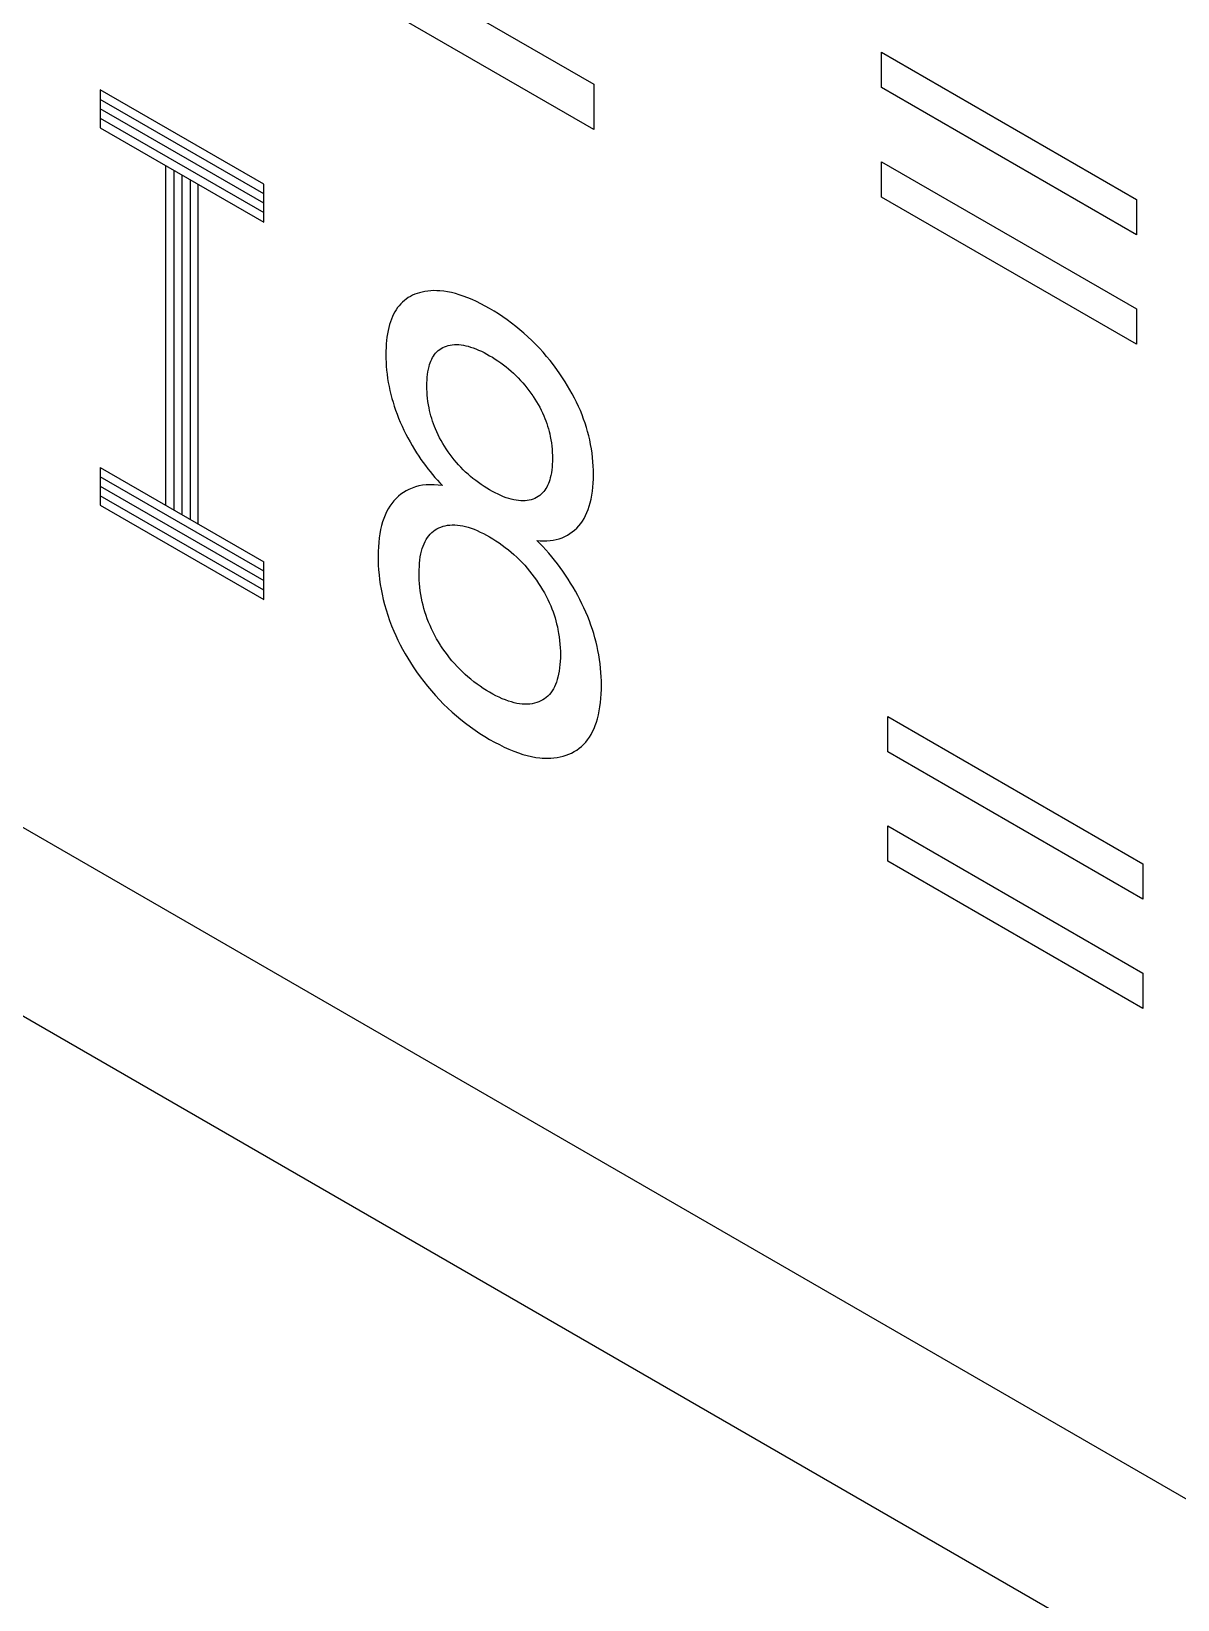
# Model space of a CAD drawing. Extents: x 0 to 420, y 0 to 297.
# Drawn here: x 195.1 to 200.06, y 170.4 to 177.19 of the extents above; entities that cross this region are included whole.
import ezdxf

# ---------------------------------------------------------------- set-up
doc = ezdxf.new("R2010")
doc.units = 0
doc.header["$LTSCALE"] = 23.1
doc.layers.add('40000_ISO', color=7, linetype='CONTINUOUS')

msp = doc.modelspace()

# ---------------------------------------------------------------- linework, layer by layer
at = {"layer": '40000_ISO', "color": 7, "linetype": 'CONTINUOUS'}
for p, q in [((220.0091, 159.3441), (170.8649, 187.7169)), ((219.6555, 158.7318), (170.5114, 187.1045)), ((196.8243, 177.371), (197.537, 176.9595)), ((197.537, 176.7635), (196.6037, 177.3023)), ((198.7811, 176.9453), (198.7811, 177.098)), ((198.7811, 177.098), (199.8841, 176.4612)), ((197.537, 176.9595), (197.537, 176.7635)), ((195.4016, 176.9348), (195.4016, 176.7715)), ((196.1087, 176.5266), (195.4016, 176.9348)), ((196.1087, 176.4858), (195.4016, 176.894)), ((199.8841, 176.3084), (198.7811, 176.9453)), ((196.1087, 176.4449), (195.4016, 176.8532)), ((195.4016, 176.8124), (196.1087, 176.4041)), ((195.4016, 176.7715), (196.1087, 176.3633)), ((198.7811, 176.4717), (198.7811, 176.6245)), ((198.7811, 176.6245), (199.8841, 175.9876)), ((195.6845, 176.6082), (195.6845, 175.1385)), ((195.7198, 176.5878), (195.7198, 175.1181)), ((195.7552, 176.5674), (195.7552, 175.0977)), ((195.7905, 176.547), (195.7905, 175.0773)), ((195.8259, 175.0569), (195.8259, 176.5266)), ((196.1087, 176.3633), (196.1087, 176.5266)), ((199.8841, 175.8349), (198.7811, 176.4717)), ((199.8841, 176.4612), (199.8841, 176.3084)), ((196.7017, 176.0096), (196.6947, 176.0016)), ((196.7092, 176.0171), (196.7017, 176.0096)), ((196.7172, 176.0241), (196.7092, 176.0171)), ((196.7255, 176.0305), (196.7172, 176.0241)), ((196.7342, 176.0364), (196.7255, 176.0305)), ((196.7432, 176.0417), (196.7342, 176.0364)), ((196.7525, 176.0464), (196.7432, 176.0417)), ((196.7621, 176.0507), (196.7525, 176.0464)), ((196.772, 176.0544), (196.7621, 176.0507)), ((196.7821, 176.0576), (196.772, 176.0544)), ((196.794, 176.0607), (196.7821, 176.0576)), ((196.8062, 176.0632), (196.794, 176.0607)), ((196.8187, 176.065), (196.8062, 176.0632)), ((196.8314, 176.0661), (196.8187, 176.065)), ((196.8444, 176.0666), (196.8314, 176.0661)), ((196.8575, 176.0665), (196.8444, 176.0666)), ((196.8709, 176.0658), (196.8575, 176.0665)), ((196.8873, 176.0641), (196.8709, 176.0658)), ((196.9039, 176.0615), (196.8873, 176.0641)), ((196.9207, 176.058), (196.9039, 176.0615)), ((196.9378, 176.0538), (196.9207, 176.058)), ((196.9549, 176.0487), (196.9378, 176.0538)), ((196.9723, 176.0429), (196.9549, 176.0487)), ((196.9911, 176.0358), (196.9723, 176.0429)), ((197.01, 176.0279), (196.9911, 176.0358)), ((197.029, 176.0192), (197.01, 176.0279)), ((197.048, 176.0098), (197.029, 176.0192)), ((197.0671, 175.9997), (197.048, 176.0098)), ((196.6612, 175.9433), (196.6571, 175.932)), ((196.6658, 175.9542), (196.6612, 175.9433)), ((196.6707, 175.9646), (196.6658, 175.9542)), ((196.6761, 175.9746), (196.6707, 175.9646)), ((196.6819, 175.9841), (196.6761, 175.9746)), ((196.6881, 175.9931), (196.6819, 175.9841)), ((196.6947, 176.0016), (196.6881, 175.9931)), ((197.0862, 175.989), (197.0671, 175.9997)), ((197.1053, 175.9777), (197.0862, 175.989)), ((197.1244, 175.9657), (197.1053, 175.9777)), ((197.1434, 175.9531), (197.1244, 175.9657)), ((197.1624, 175.9399), (197.1434, 175.9531)), ((197.1813, 175.926), (197.1624, 175.9399)), ((199.8841, 175.9876), (199.8841, 175.8349)), ((196.6441, 175.8798), (196.642, 175.8656)), ((196.6468, 175.8937), (196.6441, 175.8798)), ((196.6498, 175.9072), (196.6468, 175.8937)), ((196.6534, 175.9203), (196.6498, 175.9072)), ((196.6571, 175.932), (196.6534, 175.9203)), ((197.2001, 175.9114), (197.1813, 175.926)), ((197.2174, 175.8972), (197.2001, 175.9114)), ((197.2346, 175.8824), (197.2174, 175.8972)), ((197.2517, 175.867), (197.2346, 175.8824)), ((196.6375, 175.8055), (196.6373, 175.7899)), ((196.638, 175.8209), (196.6375, 175.8055)), ((196.6389, 175.8361), (196.638, 175.8209)), ((196.6402, 175.851), (196.6389, 175.8361)), ((196.642, 175.8656), (196.6402, 175.851)), ((196.8523, 175.7956), (196.8579, 175.8018)), ((196.8579, 175.8018), (196.8639, 175.8074)), ((196.8639, 175.8074), (196.8703, 175.8124)), ((196.8703, 175.8124), (196.8771, 175.8169)), ((196.8771, 175.8169), (196.8841, 175.8208)), ((196.8841, 175.8208), (196.8915, 175.8242)), ((196.8915, 175.8242), (196.8992, 175.8271)), ((196.8992, 175.8271), (196.9074, 175.8295)), ((196.9074, 175.8295), (196.916, 175.8314)), ((196.916, 175.8314), (196.9247, 175.8327)), ((196.9247, 175.8327), (196.9337, 175.8334)), ((196.9337, 175.8334), (196.9429, 175.8336)), ((196.9429, 175.8336), (196.9523, 175.8332)), ((196.9523, 175.8332), (196.9624, 175.8322)), ((196.9624, 175.8322), (196.9726, 175.8307)), ((196.9726, 175.8307), (196.983, 175.8286)), ((196.983, 175.8286), (196.9934, 175.826)), ((196.9934, 175.826), (197.004, 175.8228)), ((197.004, 175.8228), (197.0147, 175.8193)), ((197.0147, 175.8193), (197.0265, 175.8148)), ((197.0265, 175.8148), (197.0384, 175.8098)), ((197.0384, 175.8098), (197.0503, 175.8043)), ((197.0503, 175.8043), (197.0622, 175.7984)), ((197.2685, 175.851), (197.2517, 175.867)), ((197.2851, 175.8344), (197.2685, 175.851)), ((197.3015, 175.8172), (197.2851, 175.8344)), ((197.3171, 175.8), (197.3015, 175.8172)), ((197.3324, 175.7823), (197.3171, 175.8)), ((196.6373, 175.7899), (196.6375, 175.7733)), ((196.6375, 175.7733), (196.6381, 175.7564)), ((196.6381, 175.7564), (196.6391, 175.7394)), ((196.6391, 175.7394), (196.6406, 175.7222)), ((196.8215, 175.7271), (196.8241, 175.738)), ((196.8241, 175.738), (196.8265, 175.7464)), ((196.8265, 175.7464), (196.8293, 175.7544)), ((196.8293, 175.7544), (196.8323, 175.7622)), ((196.8323, 175.7622), (196.8357, 175.7696)), ((196.8357, 175.7696), (196.8393, 175.7767)), ((196.8393, 175.7767), (196.8433, 175.7834)), ((196.8433, 175.7834), (196.8476, 175.7897)), ((196.8476, 175.7897), (196.8523, 175.7956)), ((197.0622, 175.7984), (197.0742, 175.7921)), ((197.0742, 175.7921), (197.0862, 175.7853)), ((197.0862, 175.7853), (197.0982, 175.7782)), ((197.0982, 175.7782), (197.1102, 175.7707)), ((197.1102, 175.7707), (197.1221, 175.7629)), ((197.1221, 175.7629), (197.134, 175.7546)), ((197.134, 175.7546), (197.1459, 175.7458)), ((197.1459, 175.7458), (197.1577, 175.7367)), ((197.1577, 175.7367), (197.1684, 175.728)), ((197.3474, 175.764), (197.3324, 175.7823)), ((197.362, 175.7453), (197.3474, 175.764)), ((197.3763, 175.7262), (197.362, 175.7453)), ((196.6406, 175.7222), (196.6425, 175.7048)), ((196.6425, 175.7048), (196.6448, 175.6872)), ((196.6448, 175.6872), (196.6477, 175.6694)), ((196.6477, 175.6694), (196.651, 175.6515)), ((196.8147, 175.6543), (196.8149, 175.6671)), ((196.8149, 175.6671), (196.8154, 175.6797)), ((196.8154, 175.6797), (196.8163, 175.692)), ((196.8163, 175.692), (196.8176, 175.704)), ((196.8176, 175.704), (196.8193, 175.7157)), ((196.8193, 175.7157), (196.8215, 175.7271)), ((197.1684, 175.728), (197.1789, 175.7189)), ((197.1789, 175.7189), (197.1894, 175.7094)), ((197.1894, 175.7094), (197.1998, 175.6995)), ((197.1998, 175.6995), (197.21, 175.6893)), ((197.21, 175.6893), (197.2201, 175.6786)), ((197.2201, 175.6786), (197.2294, 175.6682)), ((197.2294, 175.6682), (197.2386, 175.6574)), ((197.3903, 175.7065), (197.3763, 175.7262)), ((197.4016, 175.6897), (197.3903, 175.7065)), ((197.4127, 175.6727), (197.4016, 175.6897)), ((197.4234, 175.6554), (197.4127, 175.6727)), ((196.651, 175.6515), (196.6546, 175.6347)), ((196.6546, 175.6347), (196.6587, 175.6177)), ((196.6587, 175.6177), (196.6632, 175.6006)), ((196.6632, 175.6006), (196.6681, 175.5835)), ((196.8149, 175.6412), (196.8147, 175.6543)), ((196.8154, 175.628), (196.8149, 175.6412)), ((196.8163, 175.6145), (196.8154, 175.628)), ((196.8176, 175.6009), (196.8163, 175.6145)), ((196.8193, 175.5871), (196.8176, 175.6009)), ((197.2386, 175.6574), (197.2476, 175.6463)), ((197.2476, 175.6463), (197.2564, 175.6348)), ((197.2564, 175.6348), (197.265, 175.6231)), ((197.265, 175.6231), (197.2732, 175.6111)), ((197.2732, 175.6111), (197.2747, 175.609)), ((197.2747, 175.609), (197.2821, 175.5976)), ((197.2821, 175.5976), (197.2892, 175.586)), ((197.4337, 175.6378), (197.4234, 175.6554)), ((197.4437, 175.62), (197.4337, 175.6378)), ((197.4532, 175.602), (197.4437, 175.62)), ((197.4622, 175.5839), (197.4532, 175.602)), ((196.6681, 175.5835), (196.6735, 175.5663)), ((196.6735, 175.5663), (196.6793, 175.5491)), ((196.6793, 175.5491), (196.6856, 175.532)), ((196.6856, 175.532), (196.6923, 175.5148)), ((196.8214, 175.5731), (196.8193, 175.5871)), ((196.824, 175.559), (196.8214, 175.5731)), ((196.8264, 175.5478), (196.824, 175.559)), ((196.8291, 175.5365), (196.8264, 175.5478)), ((196.8321, 175.5252), (196.8291, 175.5365)), ((197.2892, 175.586), (197.296, 175.5741)), ((197.296, 175.5741), (197.3026, 175.5622)), ((197.3026, 175.5622), (197.3088, 175.5501)), ((197.3088, 175.5501), (197.3146, 175.5378)), ((197.3146, 175.5378), (197.3201, 175.5255)), ((197.4707, 175.5656), (197.4622, 175.5839)), ((197.4786, 175.5475), (197.4707, 175.5656)), ((197.4859, 175.5294), (197.4786, 175.5475)), ((197.4927, 175.5112), (197.4859, 175.5294)), ((196.6923, 175.5148), (196.6995, 175.4975)), ((196.6995, 175.4975), (196.7072, 175.4803)), ((196.7072, 175.4803), (196.7153, 175.4632)), ((196.7153, 175.4632), (196.7237, 175.4462)), ((196.8354, 175.5138), (196.8321, 175.5252)), ((196.839, 175.5024), (196.8354, 175.5138)), ((196.843, 175.491), (196.839, 175.5024)), ((196.8472, 175.4796), (196.843, 175.491)), ((196.8518, 175.4683), (196.8472, 175.4796)), ((196.8574, 175.4556), (196.8518, 175.4683)), ((197.3201, 175.5255), (197.3248, 175.5142)), ((197.3248, 175.5142), (197.3291, 175.5029)), ((197.3291, 175.5029), (197.3331, 175.4916)), ((197.3331, 175.4916), (197.3367, 175.4803)), ((197.3367, 175.4803), (197.3401, 175.469)), ((197.3401, 175.469), (197.3431, 175.4577)), ((197.499, 175.493), (197.4927, 175.5112)), ((197.5048, 175.4748), (197.499, 175.493)), ((197.5101, 175.4566), (197.5048, 175.4748)), ((196.7237, 175.4462), (196.7325, 175.4293)), ((196.7325, 175.4293), (196.7417, 175.4126)), ((196.7417, 175.4126), (196.7512, 175.3961)), ((196.7512, 175.3961), (196.761, 175.3798)), ((196.8633, 175.443), (196.8574, 175.4556)), ((196.8697, 175.4305), (196.8633, 175.443)), ((196.8763, 175.4181), (196.8697, 175.4305)), ((196.8833, 175.4059), (196.8763, 175.4181)), ((196.8906, 175.3939), (196.8833, 175.4059)), ((196.8982, 175.3821), (196.8906, 175.3939)), ((197.3431, 175.4577), (197.3459, 175.4465)), ((197.3459, 175.4465), (197.3483, 175.4354)), ((197.3483, 175.4354), (197.3509, 175.4214)), ((197.3509, 175.4214), (197.3531, 175.4076)), ((197.3531, 175.4076), (197.3548, 175.3939)), ((197.3548, 175.3939), (197.3561, 175.3804)), ((197.5148, 175.4386), (197.5101, 175.4566)), ((197.519, 175.4206), (197.5148, 175.4386)), ((197.523, 175.4012), (197.519, 175.4206)), ((197.5263, 175.3821), (197.523, 175.4012)), ((196.761, 175.3798), (196.7701, 175.3653)), ((196.7701, 175.3653), (196.7794, 175.351)), ((196.7794, 175.351), (196.789, 175.3368)), ((196.789, 175.3368), (196.7988, 175.3229)), ((196.9065, 175.3699), (196.8982, 175.3821)), ((196.915, 175.3579), (196.9065, 175.3699)), ((196.9238, 175.3462), (196.915, 175.3579)), ((196.9328, 175.3349), (196.9238, 175.3462)), ((196.9421, 175.3238), (196.9328, 175.3349)), ((197.3561, 175.3804), (197.3569, 175.367)), ((197.3569, 175.367), (197.3575, 175.3539)), ((197.3575, 175.328), (197.357, 175.3153)), ((197.3575, 175.3539), (197.3576, 175.3409)), ((197.3576, 175.3409), (197.3575, 175.328)), ((197.5291, 175.3631), (197.5263, 175.3821)), ((197.5313, 175.3443), (197.5291, 175.3631)), ((197.533, 175.3258), (197.5313, 175.3443)), ((197.5342, 175.3075), (197.533, 175.3258)), ((195.4016, 175.3018), (195.4016, 175.1385)), ((195.4016, 175.3018), (196.1087, 174.8936)), ((196.1087, 174.8528), (195.4016, 175.261)), ((196.7988, 175.3229), (196.8085, 175.3095)), ((196.8085, 175.3095), (196.8185, 175.2964)), ((196.8185, 175.2964), (196.8287, 175.2835)), ((196.8287, 175.2835), (196.839, 175.2708)), ((196.839, 175.2708), (196.8495, 175.2585)), ((196.8495, 175.2585), (196.8602, 175.2465)), ((196.9515, 175.3131), (196.9421, 175.3238)), ((196.9616, 175.3023), (196.9515, 175.3131)), ((196.9718, 175.2919), (196.9616, 175.3023)), ((196.9822, 175.2818), (196.9718, 175.2919)), ((196.9928, 175.2722), (196.9822, 175.2818)), ((197.0034, 175.2629), (196.9928, 175.2722)), ((197.0141, 175.254), (197.0034, 175.2629)), ((197.351, 175.2674), (197.3484, 175.2563)), ((197.3531, 175.2789), (197.351, 175.2674)), ((197.3548, 175.2907), (197.3531, 175.2789)), ((197.3561, 175.3029), (197.3548, 175.2907)), ((197.357, 175.3153), (197.3561, 175.3029)), ((197.5349, 175.2894), (197.5342, 175.3075)), ((197.5348, 175.2527), (197.5351, 175.2715)), ((197.5351, 175.2715), (197.5349, 175.2894)), ((195.4016, 175.2202), (196.1087, 174.8119)), ((196.7134, 175.1933), (196.7022, 175.1855)), ((196.725, 175.2003), (196.7134, 175.1933)), ((196.7371, 175.2065), (196.725, 175.2003)), ((196.751, 175.2125), (196.7371, 175.2065)), ((196.7655, 175.2175), (196.751, 175.2125)), ((196.7804, 175.2215), (196.7655, 175.2175)), ((196.7961, 175.2244), (196.7804, 175.2215)), ((196.8122, 175.2263), (196.7961, 175.2244)), ((196.8287, 175.2271), (196.8122, 175.2263)), ((196.8461, 175.2269), (196.8287, 175.2271)), ((196.8639, 175.2257), (196.8461, 175.2269)), ((196.8602, 175.2465), (196.8709, 175.2348)), ((196.8819, 175.2235), (196.8639, 175.2257)), ((196.8709, 175.2348), (196.8819, 175.2235)), ((197.026, 175.2447), (197.0141, 175.254)), ((197.038, 175.2359), (197.026, 175.2447)), ((197.05, 175.2275), (197.038, 175.2359)), ((197.062, 175.2195), (197.05, 175.2275)), ((197.0741, 175.212), (197.062, 175.2195)), ((197.0862, 175.2048), (197.0741, 175.212)), ((197.0983, 175.198), (197.0862, 175.2048)), ((197.1103, 175.1916), (197.0983, 175.198)), ((197.1224, 175.1857), (197.1103, 175.1916)), ((197.315, 175.1914), (197.309, 175.1856)), ((197.3206, 175.1977), (197.315, 175.1914)), ((197.3252, 175.2037), (197.3206, 175.1977)), ((197.3294, 175.2102), (197.3252, 175.2037)), ((197.3334, 175.217), (197.3294, 175.2102)), ((197.337, 175.2242), (197.3334, 175.217)), ((197.3403, 175.2318), (197.337, 175.2242)), ((197.3433, 175.2397), (197.3403, 175.2318)), ((197.346, 175.2478), (197.3433, 175.2397)), ((197.3484, 175.2563), (197.346, 175.2478)), ((197.5283, 175.1813), (197.5308, 175.1985)), ((197.5308, 175.1985), (197.5327, 175.2162)), ((197.5327, 175.2162), (197.5341, 175.2343)), ((197.5341, 175.2343), (197.5348, 175.2527)), ((196.1087, 174.7711), (195.4016, 175.1794)), ((195.4016, 175.1385), (196.1087, 174.7303)), ((196.6472, 175.1224), (196.6402, 175.1093)), ((196.6548, 175.1348), (196.6472, 175.1224)), ((196.663, 175.1464), (196.6548, 175.1348)), ((196.6719, 175.1574), (196.663, 175.1464)), ((196.6815, 175.1676), (196.6719, 175.1574)), ((196.6916, 175.177), (196.6815, 175.1676)), ((196.7022, 175.1855), (196.6916, 175.177)), ((197.1344, 175.1802), (197.1224, 175.1857)), ((197.1464, 175.1753), (197.1344, 175.1802)), ((197.1582, 175.1708), (197.1464, 175.1753)), ((197.169, 175.1673), (197.1582, 175.1708)), ((197.1796, 175.1643), (197.169, 175.1673)), ((197.1902, 175.1618), (197.1796, 175.1643)), ((197.2006, 175.1598), (197.1902, 175.1618)), ((197.2108, 175.1584), (197.2006, 175.1598)), ((197.2209, 175.1576), (197.2108, 175.1584)), ((197.2303, 175.1574), (197.2209, 175.1576)), ((197.2396, 175.1578), (197.2303, 175.1574)), ((197.2486, 175.1587), (197.2396, 175.1578)), ((197.2574, 175.1602), (197.2486, 175.1587)), ((197.2659, 175.1623), (197.2574, 175.1602)), ((197.2742, 175.165), (197.2659, 175.1623)), ((197.2818, 175.1681), (197.2742, 175.165)), ((197.2891, 175.1717), (197.2818, 175.1681)), ((197.2961, 175.1758), (197.2891, 175.1717)), ((197.3027, 175.1804), (197.2961, 175.1758)), ((197.309, 175.1856), (197.3027, 175.1804)), ((197.5125, 175.1198), (197.5172, 175.1338)), ((197.5172, 175.1338), (197.5213, 175.1484)), ((197.5213, 175.1484), (197.5251, 175.1645)), ((197.5251, 175.1645), (197.5283, 175.1813)), ((196.623, 175.0659), (196.6185, 175.0503)), ((196.6281, 175.081), (196.623, 175.0659)), ((196.6338, 175.0955), (196.6281, 175.081)), ((196.6402, 175.1093), (196.6338, 175.0955)), ((196.9142, 175.0527), (196.9246, 175.0533)), ((196.9246, 175.0533), (196.9353, 175.0532)), ((196.9353, 175.0532), (196.9466, 175.0524)), ((197.4718, 175.0486), (197.4801, 175.0589)), ((197.4801, 175.0589), (197.4877, 175.0697)), ((197.4877, 175.0697), (197.4948, 175.0813)), ((197.4948, 175.0813), (197.5013, 175.0935)), ((197.5013, 175.0935), (197.5072, 175.1063)), ((197.5072, 175.1063), (197.5125, 175.1198)), ((196.6084, 174.9965), (196.6063, 174.9775)), ((196.6111, 175.015), (196.6084, 174.9965)), ((196.6145, 175.0329), (196.6111, 175.015)), ((196.6185, 175.0503), (196.6145, 175.0329)), ((196.8067, 174.981), (196.8117, 174.99)), ((196.8117, 174.99), (196.8171, 174.9985)), ((196.8171, 174.9985), (196.823, 175.0064)), ((196.823, 175.0064), (196.8292, 175.0136)), ((196.8292, 175.0136), (196.8359, 175.0202)), ((196.8359, 175.0202), (196.843, 175.0261)), ((196.843, 175.0261), (196.8506, 175.0315)), ((196.8506, 175.0315), (196.8584, 175.0362)), ((196.8584, 175.0362), (196.8666, 175.0404)), ((196.8666, 175.0404), (196.8752, 175.044)), ((196.8752, 175.044), (196.8845, 175.0472)), ((196.8845, 175.0472), (196.8941, 175.0497)), ((196.8941, 175.0497), (196.904, 175.0515)), ((196.904, 175.0515), (196.9142, 175.0527)), ((196.9466, 175.0524), (196.9581, 175.0509)), ((196.9581, 175.0509), (196.9698, 175.0488)), ((196.9698, 175.0488), (196.9816, 175.0461)), ((196.9816, 175.0461), (196.9936, 175.0428)), ((196.9936, 175.0428), (197.0056, 175.0389)), ((197.0056, 175.0389), (197.0189, 175.034)), ((197.0189, 175.034), (197.0323, 175.0285)), ((197.0323, 175.0285), (197.0457, 175.0224)), ((197.0457, 175.0224), (197.0592, 175.0158)), ((197.0592, 175.0158), (197.0727, 175.0087)), ((197.0727, 175.0087), (197.0862, 175.0011)), ((197.0862, 175.0011), (197.0998, 174.993)), ((197.0998, 174.993), (197.1134, 174.9845)), ((197.3038, 174.9729), (197.2905, 174.9863)), ((197.2905, 174.9863), (197.3052, 174.9848)), ((197.3338, 174.9845), (197.3475, 174.9855)), ((197.3475, 174.9855), (197.361, 174.9874)), ((197.361, 174.9874), (197.3741, 174.9901)), ((197.3741, 174.9901), (197.3869, 174.9936)), ((197.3869, 174.9936), (197.3993, 174.9979)), ((197.3993, 174.9979), (197.4114, 175.0031)), ((197.4114, 175.0031), (197.4226, 175.0088)), ((197.4226, 175.0088), (197.4334, 175.0153)), ((197.4334, 175.0153), (197.4437, 175.0225)), ((197.4437, 175.0225), (197.4536, 175.0305)), ((197.4536, 175.0305), (197.463, 175.0392)), ((197.463, 175.0392), (197.4718, 175.0486)), ((196.604, 174.9383), (196.6037, 174.9181)), ((196.6037, 174.9181), (196.6039, 174.8984)), ((196.6049, 174.9581), (196.604, 174.9383)), ((196.6063, 174.9775), (196.6049, 174.9581)), ((196.7863, 174.9146), (196.7887, 174.9275)), ((196.7887, 174.9275), (196.7916, 174.94)), ((196.7916, 174.94), (196.7947, 174.9509)), ((196.7947, 174.9509), (196.7983, 174.9614)), ((196.7983, 174.9614), (196.8023, 174.9714)), ((196.8023, 174.9714), (196.8067, 174.981)), ((197.1134, 174.9845), (197.1269, 174.9755)), ((197.1269, 174.9755), (197.1405, 174.966)), ((197.1405, 174.966), (197.1539, 174.956)), ((197.1539, 174.956), (197.1673, 174.9455)), ((197.1673, 174.9455), (197.1794, 174.9355)), ((197.1794, 174.9355), (197.1914, 174.9249)), ((197.1914, 174.9249), (197.2033, 174.914)), ((197.3169, 174.9591), (197.3038, 174.9729)), ((197.3052, 174.9848), (197.3196, 174.9843)), ((197.3298, 174.9449), (197.3169, 174.9591)), ((197.3196, 174.9843), (197.3338, 174.9845)), ((197.3425, 174.9304), (197.3298, 174.9449)), ((197.355, 174.9155), (197.3425, 174.9304)), ((196.1087, 174.7303), (196.1087, 174.8936)), ((196.6039, 174.8984), (196.6046, 174.8784)), ((196.6046, 174.8784), (196.6058, 174.8582)), ((196.6058, 174.8582), (196.6076, 174.8377)), ((196.7812, 174.8449), (196.7814, 174.8594)), ((196.7814, 174.8594), (196.782, 174.8737)), ((196.782, 174.8737), (196.783, 174.8876)), ((196.783, 174.8876), (196.7844, 174.9013)), ((196.7844, 174.9013), (196.7863, 174.9146)), ((197.2033, 174.914), (197.2151, 174.9026)), ((197.2151, 174.9026), (197.2266, 174.8907)), ((197.2266, 174.8907), (197.238, 174.8784)), ((197.238, 174.8784), (197.2486, 174.8662)), ((197.2486, 174.8662), (197.2591, 174.8536)), ((197.2591, 174.8536), (197.2693, 174.8406)), ((197.3673, 174.9002), (197.355, 174.9155)), ((197.3793, 174.8846), (197.3673, 174.9002)), ((197.3911, 174.8688), (197.3793, 174.8846)), ((197.4028, 174.8524), (197.3911, 174.8688)), ((197.4143, 174.8357), (197.4028, 174.8524)), ((196.6076, 174.8377), (196.6099, 174.817)), ((196.6099, 174.817), (196.6129, 174.796)), ((196.6129, 174.796), (196.6164, 174.7749)), ((196.7813, 174.8299), (196.7812, 174.8449)), ((196.7819, 174.8147), (196.7813, 174.8299)), ((196.7829, 174.7993), (196.7819, 174.8147)), ((196.7843, 174.7836), (196.7829, 174.7993)), ((196.7862, 174.7678), (196.7843, 174.7836)), ((197.2693, 174.8406), (197.2792, 174.8273)), ((197.2792, 174.8273), (197.2888, 174.8137)), ((197.2888, 174.8137), (197.2982, 174.7998)), ((197.2982, 174.7998), (197.3067, 174.7864)), ((197.3067, 174.7864), (197.3149, 174.7729)), ((197.4254, 174.8187), (197.4143, 174.8357)), ((197.4363, 174.8015), (197.4254, 174.8187)), ((197.4469, 174.784), (197.4363, 174.8015)), ((197.4571, 174.7663), (197.4469, 174.784)), ((196.6164, 174.7749), (196.6206, 174.7535)), ((196.6206, 174.7535), (196.6256, 174.731)), ((196.6256, 174.731), (196.6314, 174.7083)), ((196.7885, 174.7518), (196.7862, 174.7678)), ((196.7914, 174.7356), (196.7885, 174.7518)), ((196.7944, 174.721), (196.7914, 174.7356)), ((196.7979, 174.7062), (196.7944, 174.721)), ((197.3149, 174.7729), (197.3228, 174.7591)), ((197.3228, 174.7591), (197.3303, 174.7451)), ((197.3303, 174.7451), (197.3374, 174.731)), ((197.3374, 174.731), (197.3441, 174.7168)), ((197.3441, 174.7168), (197.3504, 174.7025)), ((197.467, 174.7484), (197.4571, 174.7663)), ((197.4765, 174.7303), (197.467, 174.7484)), ((197.4856, 174.7121), (197.4765, 174.7303)), ((196.6314, 174.7083), (196.6379, 174.6854)), ((196.6379, 174.6854), (196.6451, 174.6626)), ((196.6451, 174.6626), (196.653, 174.6397)), ((196.8018, 174.6914), (196.7979, 174.7062)), ((196.8062, 174.6765), (196.8018, 174.6914)), ((196.811, 174.6616), (196.8062, 174.6765)), ((196.8163, 174.6467), (196.811, 174.6616)), ((196.8221, 174.6318), (196.8163, 174.6467)), ((197.3504, 174.7025), (197.3556, 174.6896)), ((197.3556, 174.6896), (197.3604, 174.6768)), ((197.3604, 174.6768), (197.3648, 174.6639)), ((197.3648, 174.6639), (197.3689, 174.651)), ((197.3689, 174.651), (197.3727, 174.6381)), ((197.4943, 174.6937), (197.4856, 174.7121)), ((197.5026, 174.6752), (197.4943, 174.6937)), ((197.5104, 174.6566), (197.5026, 174.6752)), ((197.5176, 174.6382), (197.5104, 174.6566)), ((196.653, 174.6397), (196.6617, 174.6168)), ((196.6617, 174.6168), (196.6711, 174.5941)), ((196.6711, 174.5941), (196.6799, 174.5741)), ((196.8282, 174.6173), (196.8221, 174.6318)), ((196.8347, 174.603), (196.8282, 174.6173)), ((196.8417, 174.5887), (196.8347, 174.603)), ((196.8491, 174.5746), (196.8417, 174.5887)), ((197.3727, 174.6381), (197.376, 174.6253)), ((197.376, 174.6253), (197.3791, 174.6126)), ((197.3791, 174.6126), (197.3817, 174.5999)), ((197.3817, 174.5999), (197.3847, 174.584)), ((197.3847, 174.584), (197.3871, 174.5682)), ((197.5244, 174.6197), (197.5176, 174.6382)), ((197.5306, 174.6012), (197.5244, 174.6197)), ((197.5364, 174.5828), (197.5306, 174.6012)), ((197.5418, 174.5644), (197.5364, 174.5828)), ((196.6799, 174.5741), (196.6893, 174.5543)), ((196.6893, 174.5543), (196.6992, 174.5347)), ((196.6992, 174.5347), (196.7096, 174.5153)), ((196.7096, 174.5153), (196.7204, 174.496)), ((196.8568, 174.5606), (196.8491, 174.5746)), ((196.8649, 174.5469), (196.8568, 174.5606)), ((196.8733, 174.5333), (196.8649, 174.5469)), ((196.8752, 174.5302), (196.8733, 174.5333)), ((196.8843, 174.5166), (196.8752, 174.5302)), ((196.8936, 174.5033), (196.8843, 174.5166)), ((197.3871, 174.5682), (197.389, 174.5526)), ((197.389, 174.5526), (197.3904, 174.5372)), ((197.3904, 174.5372), (197.3914, 174.522)), ((197.3914, 174.522), (197.392, 174.507)), ((197.5466, 174.546), (197.5418, 174.5644)), ((197.5509, 174.5277), (197.5466, 174.546)), ((197.5548, 174.5096), (197.5509, 174.5277)), ((196.7204, 174.496), (196.7317, 174.477)), ((196.7317, 174.477), (196.7433, 174.4583)), ((196.7433, 174.4583), (196.7553, 174.4398)), ((196.9032, 174.4903), (196.8936, 174.5033)), ((196.9131, 174.4776), (196.9032, 174.4903)), ((196.9232, 174.4652), (196.9131, 174.4776)), ((196.9336, 174.4533), (196.9232, 174.4652)), ((196.945, 174.4408), (196.9336, 174.4533)), ((197.3905, 174.4485), (197.389, 174.4345)), ((197.3914, 174.4628), (197.3905, 174.4485)), ((197.392, 174.4774), (197.3914, 174.4628)), ((197.392, 174.507), (197.3922, 174.4922)), ((197.3922, 174.4922), (197.392, 174.4774)), ((197.5584, 174.4903), (197.5548, 174.5096)), ((197.5615, 174.4711), (197.5584, 174.4903)), ((197.564, 174.4522), (197.5615, 174.4711)), ((197.5661, 174.4334), (197.564, 174.4522)), ((196.7553, 174.4398), (196.7702, 174.4178)), ((196.7702, 174.4178), (196.7856, 174.3963)), ((196.7856, 174.3963), (196.8015, 174.3754)), ((196.8015, 174.3754), (196.8177, 174.3549)), ((196.9566, 174.4287), (196.945, 174.4408)), ((196.9683, 174.4171), (196.9566, 174.4287)), ((196.9803, 174.406), (196.9683, 174.4171)), ((196.9924, 174.3953), (196.9803, 174.406)), ((197.0046, 174.3851), (196.9924, 174.3953)), ((197.018, 174.3745), (197.0046, 174.3851)), ((197.0316, 174.3643), (197.018, 174.3745)), ((197.3788, 174.3836), (197.3753, 174.3729)), ((197.3818, 174.3948), (197.3788, 174.3836)), ((197.3847, 174.4076), (197.3818, 174.3948)), ((197.3871, 174.4209), (197.3847, 174.4076)), ((197.389, 174.4345), (197.3871, 174.4209)), ((197.5676, 174.4149), (197.5661, 174.4334)), ((197.5687, 174.3965), (197.5676, 174.4149)), ((197.5694, 174.3784), (197.5687, 174.3965)), ((197.5696, 174.3605), (197.5694, 174.3784)), ((196.8177, 174.3549), (196.8343, 174.335)), ((196.8343, 174.335), (196.8513, 174.3157)), ((196.8513, 174.3157), (196.869, 174.2966)), ((197.0452, 174.3548), (197.0316, 174.3643)), ((197.0588, 174.3457), (197.0452, 174.3548)), ((197.0725, 174.3371), (197.0588, 174.3457)), ((197.0862, 174.3289), (197.0725, 174.3371)), ((197.0999, 174.3212), (197.0862, 174.3289)), ((197.1136, 174.314), (197.0999, 174.3212)), ((197.1272, 174.3074), (197.1136, 174.314)), ((197.1408, 174.3013), (197.1272, 174.3074)), ((197.338, 174.3124), (197.331, 174.3062)), ((197.3446, 174.3191), (197.338, 174.3124)), ((197.3508, 174.3265), (197.3446, 174.3191)), ((197.3567, 174.3347), (197.3508, 174.3265)), ((197.362, 174.3434), (197.3567, 174.3347)), ((197.3669, 174.3527), (197.362, 174.3434)), ((197.3713, 174.3626), (197.3669, 174.3527)), ((197.3753, 174.3729), (197.3713, 174.3626)), ((197.5675, 174.3027), (197.5687, 174.3216)), ((197.5687, 174.3216), (197.5694, 174.3409)), ((197.5694, 174.3409), (197.5696, 174.3605)), ((196.869, 174.2966), (196.8871, 174.2781)), ((196.8871, 174.2781), (196.9054, 174.2602)), ((196.9054, 174.2602), (196.924, 174.2431)), ((196.924, 174.2431), (196.9427, 174.2266)), ((197.1544, 174.2957), (197.1408, 174.3013)), ((197.1678, 174.2908), (197.1544, 174.2957)), ((197.18, 174.287), (197.1678, 174.2908)), ((197.1921, 174.2837), (197.18, 174.287)), ((197.204, 174.281), (197.1921, 174.2837)), ((197.2158, 174.279), (197.204, 174.281)), ((197.2274, 174.2777), (197.2158, 174.279)), ((197.2388, 174.277), (197.2274, 174.2777)), ((197.2495, 174.2771), (197.2388, 174.277)), ((197.26, 174.2778), (197.2495, 174.2771)), ((197.2702, 174.2792), (197.26, 174.2778)), ((197.2802, 174.2813), (197.2702, 174.2792)), ((197.2898, 174.2841), (197.2802, 174.2813)), ((197.2991, 174.2875), (197.2898, 174.2841)), ((197.3076, 174.2913), (197.2991, 174.2875)), ((197.3157, 174.2957), (197.3076, 174.2913)), ((197.3236, 174.3006), (197.3157, 174.2957)), ((197.331, 174.3062), (197.3236, 174.3006)), ((197.5569, 174.2313), (197.5604, 174.2484)), ((197.5604, 174.2484), (197.5634, 174.2661)), ((197.5634, 174.2661), (197.5657, 174.2842)), ((197.5657, 174.2842), (197.5675, 174.3027)), ((196.9427, 174.2266), (196.9616, 174.2109)), ((196.9616, 174.2109), (196.9822, 174.1947)), ((196.9822, 174.1947), (197.0028, 174.1793)), ((197.0028, 174.1793), (197.0236, 174.1647)), ((197.5317, 174.159), (197.5378, 174.1721)), ((197.5378, 174.1721), (197.5433, 174.1858)), ((197.5433, 174.1858), (197.5483, 174.1999)), ((197.5483, 174.1999), (197.5527, 174.2146)), ((197.5527, 174.2146), (197.5569, 174.2313)), ((198.8089, 174.0715), (198.8089, 174.2242)), ((198.8089, 174.2242), (199.9119, 173.5874)), ((197.0236, 174.1647), (197.0444, 174.1508)), ((197.0444, 174.1508), (197.0653, 174.1377)), ((197.0653, 174.1377), (197.0862, 174.1252)), ((197.0862, 174.1252), (197.1072, 174.1135)), ((197.1072, 174.1135), (197.1281, 174.1024)), ((197.4835, 174.0947), (197.4929, 174.1036)), ((197.4929, 174.1036), (197.5018, 174.1133)), ((197.5018, 174.1133), (197.5101, 174.1237)), ((197.5101, 174.1237), (197.5179, 174.1348)), ((197.5179, 174.1348), (197.5251, 174.1466)), ((197.5251, 174.1466), (197.5317, 174.159)), ((197.1281, 174.1024), (197.149, 174.0922)), ((197.149, 174.0922), (197.1698, 174.0828)), ((197.1698, 174.0828), (197.1906, 174.0742)), ((197.1906, 174.0742), (197.2112, 174.0666)), ((197.2112, 174.0666), (197.2301, 174.0605)), ((197.2301, 174.0605), (197.2488, 174.0553)), ((197.2488, 174.0553), (197.2674, 174.0509)), ((197.2674, 174.0509), (197.2857, 174.0475)), ((197.2857, 174.0475), (197.3038, 174.0451)), ((197.3038, 174.0451), (197.3127, 174.0443)), ((197.3127, 174.0443), (197.3215, 174.0437)), ((197.3215, 174.0437), (197.336, 174.0433)), ((197.336, 174.0433), (197.3502, 174.0437)), ((197.3502, 174.0437), (197.3642, 174.0448)), ((197.3642, 174.0448), (197.3779, 174.0466)), ((197.3779, 174.0466), (197.3913, 174.0491)), ((197.3913, 174.0491), (197.4044, 174.0524)), ((197.4044, 174.0524), (197.4171, 174.0564)), ((197.4171, 174.0564), (197.4292, 174.061)), ((197.4292, 174.061), (197.4409, 174.0663)), ((197.4409, 174.0663), (197.4522, 174.0723)), ((197.4522, 174.0723), (197.4631, 174.079)), ((197.4631, 174.079), (197.4735, 174.0865)), ((197.4735, 174.0865), (197.4835, 174.0947)), ((199.9119, 173.4346), (198.8089, 174.0715)), ((198.8089, 173.5979), (198.8089, 173.7506)), ((198.8089, 173.7506), (199.9119, 173.1138)), ((199.9119, 172.961), (198.8089, 173.5979)), ((199.9119, 173.5874), (199.9119, 173.4346)), ((199.9119, 173.1138), (199.9119, 172.961))]:
    msp.add_line(p, q, dxfattribs=at)

doc.saveas('drawing.dxf')
